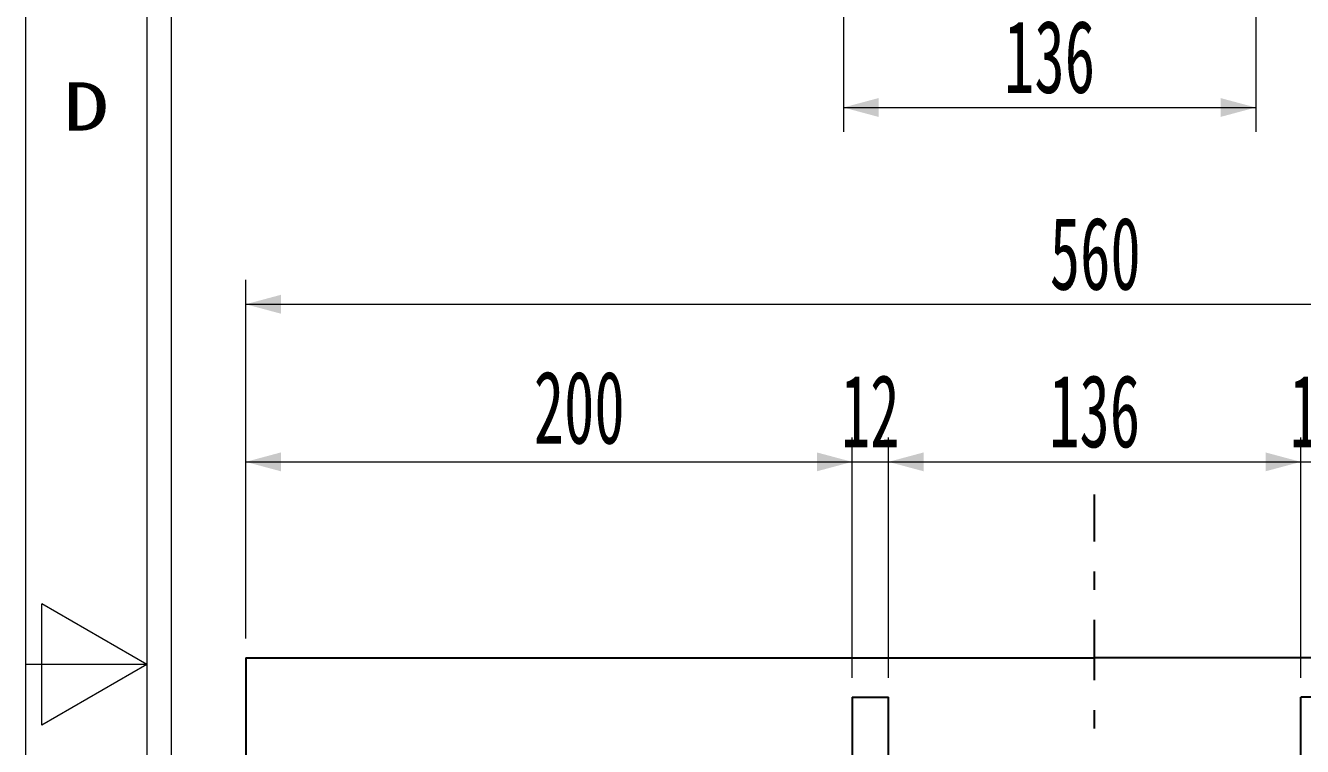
# Model space of a CAD drawing. Header units: millimetres. Extents: x -1604 to 1596, y -1101 to 1107.
# Drawn here: x -1604 to -1182.8, y -24.3 to 213.4 of the extents above; entities that cross this region are included whole.
import ezdxf
from ezdxf.enums import TextEntityAlignment as Align

# ---------------------------------------------------------------- set-up
doc = ezdxf.new("R2010")
doc.units = ezdxf.units.MM
doc.header["$LTSCALE"] = 8
doc.linetypes.add('CENTER', pattern=[5.716318, 2.485356, -1.242678, 0.745607, -1.242678])
doc.layers.add('ZUWAKU', color=7, linetype='Continuous')
doc.styles.add('FdaStyle0', font='', dxfattribs={"width": 0.633743, "height": 24})
doc.styles.get('FdaStyle0').set_extended_font_data('굴림체')

# ---------------------------------------------------------------- blocks, each defined once
blk = doc.blocks.new('_ArrowFill')
at = {"linetype": 'Continuous'}
blk.add_hatch(color=0, dxfattribs=at).paths.add_polyline_path([(0, 0), (-0.966, 0.259), (-0.966, -0.259)], flags=0)
blk = doc.blocks.new('DA_IMAGEDIMGROUP_12')
at = {"color": 4, "lineweight": 13}
for p, q in [((-1334.23, 230.81), (-1334.23, 178.42)), ((-1198.23, 230.81), (-1198.23, 178.42)), ((-1334.23, 186.42), (-1198.23, 186.42))]:
    blk.add_line(p, q, dxfattribs=at)
at = {"color": 4, "xscale": 12.00001044027347, "yscale": 11.99999790884644, "rotation": 180}
blk.add_blockref('_ArrowFill', (-1334.23, 186.42), dxfattribs=at)
at = {"color": 4, "xscale": 12.00001044027347, "yscale": 11.99999790884644}
blk.add_blockref('_ArrowFill', (-1198.23, 186.42), dxfattribs=at)
at = {"color": 3, "style": 'FdaStyle0', "width": 0.625313}
blk.add_text('136', height=24, dxfattribs=at).set_placement((-1281.23, 191.22), (-1251.23, 191.22), align=Align.FIT)
blk = doc.blocks.new('DA_IMAGEDIMGROUP_14')
at = {"color": 4, "lineweight": 13}
for p, q in [((-1531.38, 11.37), (-1531.38, 77.57)), ((-1331.37, -1.63), (-1331.37, 77.57)), ((-1319.37, -1.63), (-1319.37, 77.57)), ((-1183.37, -1.63), (-1183.37, 77.57)), ((-1531.38, 69.57), (-1331.37, 69.57)), ((-1331.37, 69.57), (-1319.37, 69.57)), ((-1319.37, 69.57), (-1183.37, 69.57)), ((-1183.37, 69.57), (-1171.37, 69.57))]:
    blk.add_line(p, q, dxfattribs=at)
at = {"color": 4, "xscale": 12.00001044027347, "yscale": 11.99999790884644, "rotation": 180}
for p in [(-1531.38, 69.57), (-1319.37, 69.57)]:
    blk.add_blockref('_ArrowFill', p, dxfattribs=at)
at = {"color": 4, "xscale": 12.00001044027347, "yscale": 11.99999790884644}
for p in [(-1331.37, 69.57), (-1183.37, 69.57)]:
    blk.add_blockref('_ArrowFill', p, dxfattribs=at)
at = {"color": 3, "style": 'FdaStyle0'}
for s, width, p, p2 in [('200', 0.626254, (-1436.37, 75.57), (-1406.37, 75.57)), ('12', 0.605455, (-1334.97, 74.37), (-1315.77, 74.37)), ('136', 0.625313, (-1266.37, 74.37), (-1236.37, 74.37)), ('12', 0.605455, (-1186.97, 74.37), (-1167.77, 74.37))]:
    blk.add_text(s, height=24, dxfattribs=dict(at, width=width)).set_placement(p, p2, align=Align.FIT)
blk = doc.blocks.new('DA_IMAGEDIMGROUP_15')
at = {"color": 4, "lineweight": 13}
for p, q in [((-1531.38, 75.97), (-1531.38, 129.54)), ((-1531.38, 121.54), (-971.38, 121.54))]:
    blk.add_line(p, q, dxfattribs=at)
at = {"color": 4, "xscale": 12.00001044027347, "yscale": 11.99999790884644, "rotation": 180}
blk.add_blockref('_ArrowFill', (-1531.38, 121.54), dxfattribs=at)
at = {"color": 3, "style": 'FdaStyle0', "width": 0.626254}
blk.add_text('560', height=24, dxfattribs=at).set_placement((-1266.16, 126.34), (-1236.16, 126.34), align=Align.FIT)
blk = doc.blocks.new('DC_GROUP_3')
at = {"layer": 'ZUWAKU', "color": 7, "lineweight": 18}
for p, q in [((-1598.64, -17.24), (-1598.64, 22.76)), ((-1564, 2.76), (-1598.64, 22.76)), ((-1564, 2.76), (-1598.64, -17.24))]:
    blk.add_line(p, q, dxfattribs=at)
blk = doc.blocks.new('DC_GROUP_4')
at = {"layer": 'ZUWAKU', "color": 3, "lineweight": 13}
blk.add_line((-1556, 1058.76), (-1556, -1053.24), dxfattribs=at)
blk = doc.blocks.new('DC_GROUP_5')
at = {"layer": 'ZUWAKU', "color": 3, "lineweight": 13}
blk.add_line((-1564, 1066.76), (-1564, -1061.24), dxfattribs=at)
blk = doc.blocks.new('DC_GROUP_6')
at = {"layer": 'ZUWAKU', "color": 7, "lineweight": 13}
blk.add_line((-1604, 1106.76), (-1604, -1101.24), dxfattribs=at)
blk = doc.blocks.new('DC_GROUP_7')
at = {"layer": 'ZUWAKU', "color": 3, "lineweight": 13}
blk.add_line((-1564, 1066.76), (-1564, -1061.24), dxfattribs=at)
blk = doc.blocks.new('DC_GROUP_8')
at = {"layer": 'ZUWAKU', "color": 3, "lineweight": 13}
blk.add_line((-1556, 1058.76), (-1556, -1053.24), dxfattribs=at)
blk = doc.blocks.new('DC_GROUP_2')
at = {"layer": 'ZUWAKU', "color": 7, "lineweight": 18}
for p, q in [((-1564, 2.76), (-1598.64, 22.76)), ((-1598.64, -17.24), (-1598.64, 22.76)), ((-1564, 2.76), (-1604, 2.76)), ((-1564, 2.76), (-1598.64, -17.24))]:
    blk.add_line(p, q, dxfattribs=at)
at = {"layer": 'ZUWAKU', "linetype": 'Continuous'}
for name in ['DC_GROUP_6', 'DC_GROUP_5', 'DC_GROUP_7', 'DC_GROUP_4', 'DC_GROUP_8', 'DC_GROUP_3']:
    blk.add_blockref(name, (0, 0), dxfattribs=at)
at = {"layer": 'ZUWAKU', "color": 3, "style": 'FdaStyle0', "width": 1.511226}
blk.add_text('D', height=16, dxfattribs=at).set_placement((-1591.6, 178.76), (-1576.4, 178.76), align=Align.FIT)

msp = doc.modelspace()

# ---------------------------------------------------------------- linework, layer by layer
at = {"color": 4, "linetype": 'CENTER'}
msp.add_line((-1251.37, -1054.21), (-1251.37, 58.76), dxfattribs=at)
at = {"color": 3}
for p, q in [((-1531.38, 4.97), (-1531.38, -203.7)), ((-1531.38, 4.97), (-1251.37, 4.97)), ((-971.38, 4.97), (-1251.37, 4.97)), ((-1331.37, -8.03), (-1331.37, -915.01)), ((-1331.37, -8.03), (-1319.37, -8.03)), ((-1319.37, -915.01), (-1319.37, -8.03)), ((-1183.37, -915.01), (-1183.37, -8.03)), ((-1171.37, -8.03), (-1183.37, -8.03))]:
    msp.add_line(p, q, dxfattribs=at)

# ---------------------------------------------------------------- block references
at = {"linetype": 'Continuous'}
for name in ['DA_IMAGEDIMGROUP_12', 'DA_IMAGEDIMGROUP_15', 'DA_IMAGEDIMGROUP_14']:
    msp.add_blockref(name, (0, 0), dxfattribs=at)
at = {"layer": 'ZUWAKU', "linetype": 'Continuous'}
msp.add_blockref('DC_GROUP_2', (0, 0), dxfattribs=at)

doc.saveas('drawing.dxf')
